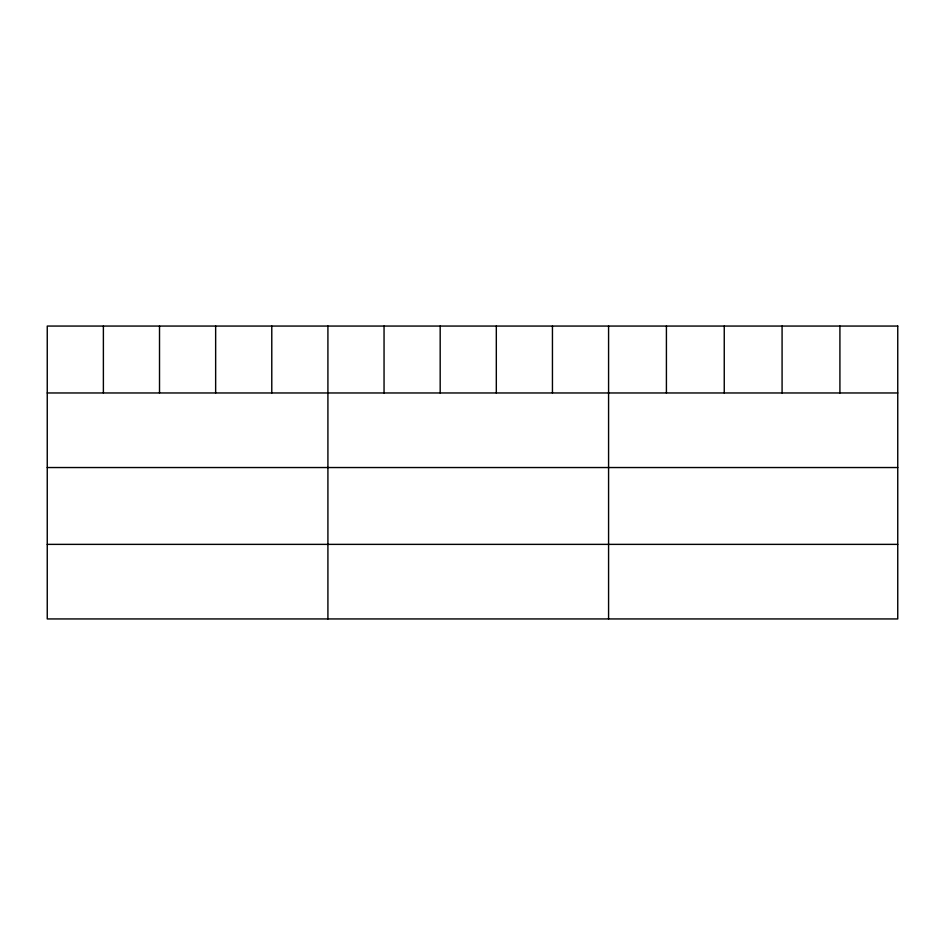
<?xml version="1.0" encoding="UTF-8"?>
<svg xmlns="http://www.w3.org/2000/svg" width="945" height="945" viewBox="0 0 945 945"><rect width="100%" height="100%" fill="white"/><g stroke="black" fill="none" stroke-linecap="round" stroke-linejoin="round"><path stroke-width="1.42" d="M47.25 392.966L897.75 392.966M47.25 467.539L897.75 467.539M47.25 544.367L897.75 544.367M839.916 326.06L839.916 392.966M782.082 326.06L782.082 392.966M724.248 326.06L724.248 392.966M666.414 326.06L666.414 392.966M608.58 326.06L608.58 618.94M552.447 326.06L552.447 392.966M496.314 326.06L496.314 392.966M440.181 326.06L440.181 392.966M384.048 326.06L384.048 392.966M327.915 326.06L327.915 618.94M271.782 326.06L271.782 392.966M215.649 326.06L215.649 392.966M159.516 326.06L159.516 392.966M103.383 326.06L103.383 392.966M897.75 326.06L47.25 326.06L47.25 618.94L897.75 618.94L897.75 326.06"/></g></svg>
